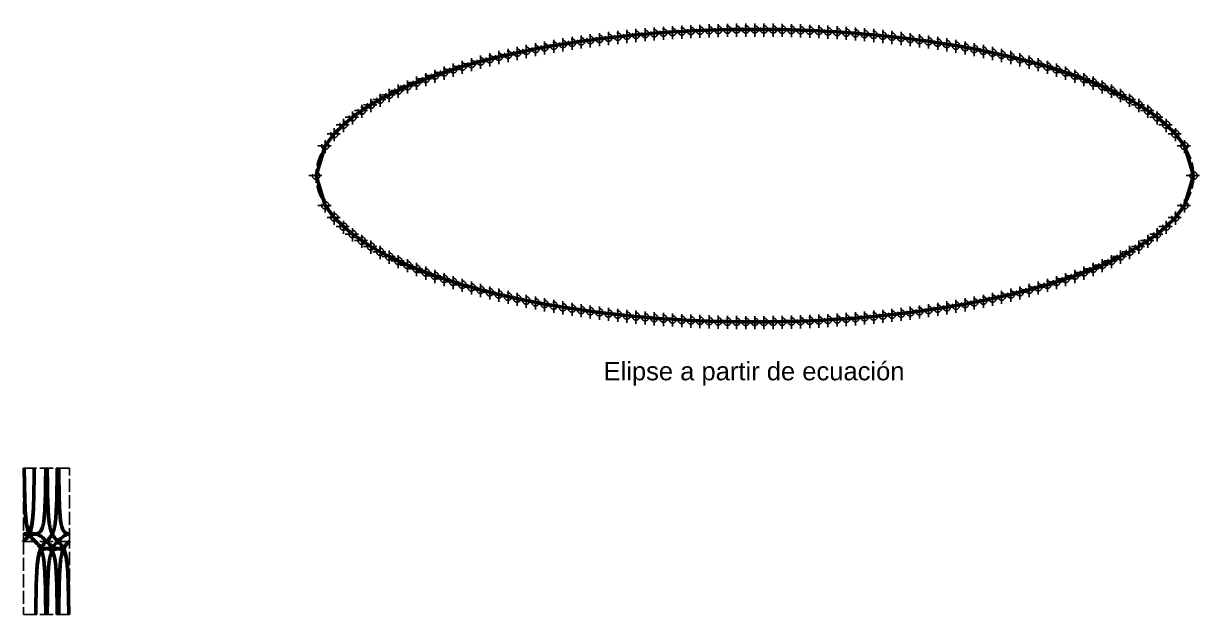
# Model space of a CAD drawing. Header units: millimetres. Extents: x 0 to 1270, y -338 to 350.
# Drawn here: x 0 to 160.8, y -10 to 70.8 of the extents above; entities that cross this region are included whole.
import ezdxf

# ---------------------------------------------------------------- set-up
doc = ezdxf.new("R2010")
doc.units = ezdxf.units.MM
doc.header["$LTSCALE"] = 0.15
doc.header["$PDMODE"] = 34
doc.header["$PDSIZE"] = 1
doc.linetypes.add('ACAD_ISO02W100', pattern=[15, 12, -3])
doc.layers.add('0-Object', color=7, linetype='Continuous', lineweight=50)
doc.layers.add('0-Text', color=4, linetype='Continuous', lineweight=20)
doc.layers.add('0-Sketch', color=2, linetype='ACAD_ISO02W100')
doc.styles.get("Standard").update_dxf_attribs({"font": 'arial.ttf'})

msp = doc.modelspace()

# ---------------------------------------------------------------- linework, layer by layer
at = {"layer": '0-Object'}
for points in [[(100, 70), (98.75, 69.996), (97.5, 69.983), (96.25, 69.961), (95, 69.93), (93.75, 69.891), (92.5, 69.843), (91.25, 69.786), (90, 69.72), (88.75, 69.645), (87.5, 69.561), (86.25, 69.468), (85, 69.365), (83.75, 69.253), (82.5, 69.13), (81.25, 68.998), (80, 68.856), (78.75, 68.704), (77.5, 68.54), (76.25, 68.366), (75, 68.181), (73.75, 67.984), (72.5, 67.776), (71.25, 67.554), (70, 67.321), (68.75, 67.073), (67.5, 66.812), (66.25, 66.536), (65, 66.245), (63.75, 65.937), (62.5, 65.612), (61.25, 65.27), (60, 64.907), (58.75, 64.524), (57.5, 64.118), (56.25, 63.687), (55, 63.229), (53.75, 62.741), (52.5, 62.219), (51.25, 61.659), (50, 61.055), (48.75, 60.4), (47.5, 59.682), (46.25, 58.888), (45, 57.993), (43.75, 56.96), (42.5, 55.713), (41.25, 54.061), (40, 50), (40, 50), (40, 50), (40, 50), (40, 50), (40, 50), (40, 50), (40, 50), (40, 50), (40, 50), (40, 50), (40, 50), (40, 50), (40, 50), (40, 50), (40, 50), (40, 50), (40, 50), (40, 50), (40, 50), (40, 50), (40, 50), (40, 50), (40, 50), (40, 50), (40, 50), (40, 50), (40, 50), (40, 50), (40, 50), (40, 50), (40, 50), (40, 50), (40, 50), (40, 50), (40, 50), (40, 50), (40, 50), (40, 50), (40, 50), (40, 50), (40, 50), (40, 50), (40, 50), (40, 50), (40, 50), (40, 50), (40, 50), (40, 50), (40, 50), (40, 50), (40, 50)], [(100, 70), (101.25, 69.996), (102.5, 69.983), (103.75, 69.961), (105, 69.93), (106.25, 69.891), (107.5, 69.843), (108.75, 69.786), (110, 69.72), (111.25, 69.645), (112.5, 69.561), (113.75, 69.468), (115, 69.365), (116.25, 69.253), (117.5, 69.13), (118.75, 68.998), (120, 68.856), (121.25, 68.704), (122.5, 68.54), (123.75, 68.366), (125, 68.181), (126.25, 67.984), (127.5, 67.776), (128.75, 67.554), (130, 67.321), (131.25, 67.073), (132.5, 66.812), (133.75, 66.536), (135, 66.245), (136.25, 65.937), (137.5, 65.612), (138.75, 65.27), (140, 64.907), (141.25, 64.524), (142.5, 64.118), (143.75, 63.687), (145, 63.229), (146.25, 62.741), (147.5, 62.219), (148.75, 61.659), (150, 61.055), (151.25, 60.4), (152.5, 59.682), (153.75, 58.888), (155, 57.993), (156.25, 56.96), (157.5, 55.713), (158.75, 54.061), (160, 50), (160, 50), (160, 50), (160, 50), (160, 50), (160, 50), (160, 50), (160, 50), (160, 50), (160, 50), (160, 50), (160, 50), (160, 50), (160, 50), (160, 50), (160, 50), (160, 50), (160, 50), (160, 50), (160, 50), (160, 50), (160, 50), (160, 50), (160, 50), (160, 50), (160, 50), (160, 50), (160, 50), (160, 50), (160, 50), (160, 50), (160, 50), (160, 50), (160, 50), (160, 50), (160, 50), (160, 50), (160, 50), (160, 50), (160, 50), (160, 50), (160, 50), (160, 50), (160, 50), (160, 50), (160, 50), (160, 50), (160, 50), (160, 50), (160, 50), (160, 50), (160, 50)], [(100, 30), (98.75, 30.004), (97.5, 30.017), (96.25, 30.039), (95, 30.07), (93.75, 30.109), (92.5, 30.157), (91.25, 30.214), (90, 30.28), (88.75, 30.355), (87.5, 30.439), (86.25, 30.532), (85, 30.635), (83.75, 30.747), (82.5, 30.87), (81.25, 31.002), (80, 31.144), (78.75, 31.296), (77.5, 31.46), (76.25, 31.634), (75, 31.819), (73.75, 32.016), (72.5, 32.224), (71.25, 32.446), (70, 32.679), (68.75, 32.927), (67.5, 33.188), (66.25, 33.464), (65, 33.755), (63.75, 34.063), (62.5, 34.388), (61.25, 34.73), (60, 35.093), (58.75, 35.476), (57.5, 35.882), (56.25, 36.313), (55, 36.771), (53.75, 37.259), (52.5, 37.781), (51.25, 38.341), (50, 38.945), (48.75, 39.6), (47.5, 40.318), (46.25, 41.112), (45, 42.007), (43.75, 43.04), (42.5, 44.287), (41.25, 45.939), (40, 50), (40, 50), (40, 50), (40, 50), (40, 50), (40, 50), (40, 50), (40, 50), (40, 50), (40, 50), (40, 50), (40, 50), (40, 50), (40, 50), (40, 50), (40, 50), (40, 50), (40, 50), (40, 50), (40, 50), (40, 50), (40, 50), (40, 50), (40, 50), (40, 50), (40, 50), (40, 50), (40, 50), (40, 50), (40, 50), (40, 50), (40, 50), (40, 50), (40, 50), (40, 50), (40, 50), (40, 50), (40, 50), (40, 50), (40, 50), (40, 50), (40, 50), (40, 50), (40, 50), (40, 50), (40, 50), (40, 50), (40, 50), (40, 50), (40, 50), (40, 50), (40, 50)], [(100, 30), (101.25, 30.004), (102.5, 30.017), (103.75, 30.039), (105, 30.07), (106.25, 30.109), (107.5, 30.157), (108.75, 30.214), (110, 30.28), (111.25, 30.355), (112.5, 30.439), (113.75, 30.532), (115, 30.635), (116.25, 30.747), (117.5, 30.87), (118.75, 31.002), (120, 31.144), (121.25, 31.296), (122.5, 31.46), (123.75, 31.634), (125, 31.819), (126.25, 32.016), (127.5, 32.224), (128.75, 32.446), (130, 32.679), (131.25, 32.927), (132.5, 33.188), (133.75, 33.464), (135, 33.755), (136.25, 34.063), (137.5, 34.388), (138.75, 34.73), (140, 35.093), (141.25, 35.476), (142.5, 35.882), (143.75, 36.313), (145, 36.771), (146.25, 37.259), (147.5, 37.781), (148.75, 38.341), (150, 38.945), (151.25, 39.6), (152.5, 40.318), (153.75, 41.112), (155, 42.007), (156.25, 43.04), (157.5, 44.287), (158.75, 45.939), (160, 50), (160, 50), (160, 50), (160, 50), (160, 50), (160, 50), (160, 50), (160, 50), (160, 50), (160, 50), (160, 50), (160, 50), (160, 50), (160, 50), (160, 50), (160, 50), (160, 50), (160, 50), (160, 50), (160, 50), (160, 50), (160, 50), (160, 50), (160, 50), (160, 50), (160, 50), (160, 50), (160, 50), (160, 50), (160, 50), (160, 50), (160, 50), (160, 50), (160, 50), (160, 50), (160, 50), (160, 50), (160, 50), (160, 50), (160, 50), (160, 50), (160, 50), (160, 50), (160, 50), (160, 50), (160, 50), (160, 50), (160, 50), (160, 50), (160, 50), (160, 50), (160, 50)], [(0, 0), (0.017, 0.017), (0.035, 0.035), (0.052, 0.052), (0.07, 0.07), (0.087, 0.087), (0.105, 0.105), (0.122, 0.123), (0.14, 0.141), (0.157, 0.158), (0.175, 0.176), (0.192, 0.194), (0.209, 0.213), (0.227, 0.231), (0.244, 0.249), (0.262, 0.268), (0.279, 0.287), (0.297, 0.306), (0.314, 0.325), (0.332, 0.344), (0.349, 0.364), (0.367, 0.384), (0.384, 0.404), (0.401, 0.424), (0.419, 0.445), (0.436, 0.466), (0.454, 0.488), (0.471, 0.51), (0.489, 0.532), (0.506, 0.554), (0.524, 0.577), (0.541, 0.601), (0.559, 0.625), (0.576, 0.649), (0.593, 0.675), (0.611, 0.7), (0.628, 0.727), (0.646, 0.754), (0.663, 0.781), (0.681, 0.81), (0.698, 0.839), (0.716, 0.869), (0.733, 0.9), (0.75, 0.933), (0.768, 0.966), (0.785, 1), (0.803, 1.036), (0.82, 1.072), (0.838, 1.111), (0.855, 1.15), (0.873, 1.192), (0.89, 1.235), (0.908, 1.28), (0.925, 1.327), (0.942, 1.376), (0.96, 1.428), (0.977, 1.483), (0.995, 1.54), (1.012, 1.6), (1.03, 1.664), (1.047, 1.732), (1.065, 1.804), (1.082, 1.881), (1.1, 1.963), (1.117, 2.05), (1.134, 2.145), (1.152, 2.246), (1.169, 2.356), (1.187, 2.475), (1.204, 2.605), (1.222, 2.747), (1.239, 2.904), (1.257, 3.078), (1.274, 3.271), (1.292, 3.487), (1.309, 3.732), (1.326, 4.011), (1.344, 4.331), (1.361, 4.705), (1.379, 5.145), (1.396, 5.671), (1.414, 6.314), (1.431, 7.115), (1.449, 8.144), (1.466, 9.514), (1.472, 10)], [(0, 1), (0.017, 1), (0.035, 1.001), (0.052, 1.001), (0.07, 1.002), (0.087, 1.004), (0.105, 1.006), (0.122, 1.008), (0.14, 1.01), (0.157, 1.012), (0.175, 1.015), (0.192, 1.019), (0.209, 1.022), (0.227, 1.026), (0.244, 1.031), (0.262, 1.035), (0.279, 1.04), (0.297, 1.046), (0.314, 1.051), (0.332, 1.058), (0.349, 1.064), (0.367, 1.071), (0.384, 1.079), (0.401, 1.086), (0.419, 1.095), (0.436, 1.103), (0.454, 1.113), (0.471, 1.122), (0.489, 1.133), (0.506, 1.143), (0.524, 1.155), (0.541, 1.167), (0.559, 1.179), (0.576, 1.192), (0.593, 1.206), (0.611, 1.221), (0.628, 1.236), (0.646, 1.252), (0.663, 1.269), (0.681, 1.287), (0.698, 1.305), (0.716, 1.325), (0.733, 1.346), (0.75, 1.367), (0.768, 1.39), (0.785, 1.414), (0.803, 1.44), (0.82, 1.466), (0.838, 1.494), (0.855, 1.524), (0.873, 1.556), (0.89, 1.589), (0.908, 1.624), (0.925, 1.662), (0.942, 1.701), (0.96, 1.743), (0.977, 1.788), (0.995, 1.836), (1.012, 1.887), (1.03, 1.942), (1.047, 2), (1.065, 2.063), (1.082, 2.13), (1.1, 2.203), (1.117, 2.281), (1.134, 2.366), (1.152, 2.459), (1.169, 2.559), (1.187, 2.669), (1.204, 2.79), (1.222, 2.924), (1.239, 3.072), (1.257, 3.236), (1.274, 3.42), (1.292, 3.628), (1.309, 3.864), (1.326, 4.134), (1.344, 4.445), (1.361, 4.81), (1.379, 5.241), (1.396, 5.759), (1.414, 6.392), (1.431, 7.185), (1.449, 8.206), (1.466, 9.567), (1.471, 10)], [(0.099, 10), (0.105, 9.514), (0.122, 8.144), (0.14, 7.115), (0.157, 6.314), (0.175, 5.671), (0.192, 5.145), (0.209, 4.705), (0.227, 4.331), (0.244, 4.011), (0.262, 3.732), (0.279, 3.487), (0.297, 3.271), (0.314, 3.078), (0.332, 2.904), (0.349, 2.747), (0.367, 2.605), (0.384, 2.475), (0.401, 2.356), (0.419, 2.246), (0.436, 2.145), (0.454, 2.05), (0.471, 1.963), (0.489, 1.881), (0.506, 1.804), (0.524, 1.732), (0.541, 1.664), (0.559, 1.6), (0.576, 1.54), (0.593, 1.483), (0.611, 1.428), (0.628, 1.376), (0.646, 1.327), (0.663, 1.28), (0.681, 1.235), (0.698, 1.192), (0.716, 1.15), (0.733, 1.111), (0.75, 1.072), (0.768, 1.036), (0.785, 1), (0.803, 0.966), (0.82, 0.933), (0.838, 0.9), (0.855, 0.869), (0.873, 0.839), (0.89, 0.81), (0.908, 0.781), (0.925, 0.754), (0.942, 0.727), (0.96, 0.7), (0.977, 0.675), (0.995, 0.649), (1.012, 0.625), (1.03, 0.601), (1.047, 0.577), (1.065, 0.554), (1.082, 0.532), (1.1, 0.51), (1.117, 0.488), (1.134, 0.466), (1.152, 0.445), (1.169, 0.424), (1.187, 0.404), (1.204, 0.384), (1.222, 0.364), (1.239, 0.344), (1.257, 0.325), (1.274, 0.306), (1.292, 0.287), (1.309, 0.268), (1.326, 0.249), (1.344, 0.231), (1.361, 0.213), (1.379, 0.194), (1.396, 0.176), (1.414, 0.158), (1.431, 0.141), (1.449, 0.123), (1.466, 0.105), (1.484, 0.087), (1.501, 0.07), (1.518, 0.052), (1.536, 0.035), (1.553, 0.017), (1.571, 0), (1.588, -0.017), (1.606, -0.035), (1.623, -0.052), (1.641, -0.07), (1.658, -0.087), (1.676, -0.105), (1.693, -0.123), (1.71, -0.141), (1.728, -0.158), (1.745, -0.176), (1.763, -0.194), (1.78, -0.213), (1.798, -0.231), (1.815, -0.249), (1.833, -0.268), (1.85, -0.287), (1.868, -0.306), (1.885, -0.325), (1.902, -0.344), (1.92, -0.364), (1.937, -0.384), (1.955, -0.404), (1.972, -0.424), (1.99, -0.445), (2.007, -0.466), (2.025, -0.488), (2.042, -0.51), (2.059, -0.532), (2.077, -0.554), (2.094, -0.577), (2.112, -0.601), (2.129, -0.625), (2.147, -0.649), (2.164, -0.675), (2.182, -0.7), (2.199, -0.727), (2.217, -0.754), (2.234, -0.781), (2.251, -0.81), (2.269, -0.839), (2.286, -0.869), (2.304, -0.9), (2.321, -0.933), (2.339, -0.966), (2.356, -1), (2.374, -1.036), (2.391, -1.072), (2.409, -1.111), (2.426, -1.15), (2.443, -1.192), (2.461, -1.235), (2.478, -1.28), (2.496, -1.327), (2.513, -1.376), (2.531, -1.428), (2.548, -1.483), (2.566, -1.54), (2.583, -1.6), (2.601, -1.664), (2.618, -1.732), (2.635, -1.804), (2.653, -1.881), (2.67, -1.963), (2.688, -2.05), (2.705, -2.145), (2.723, -2.246), (2.74, -2.356), (2.758, -2.475), (2.775, -2.605), (2.793, -2.747), (2.81, -2.904), (2.827, -3.078), (2.845, -3.271), (2.862, -3.487), (2.88, -3.732), (2.897, -4.011), (2.915, -4.331), (2.932, -4.705), (2.95, -5.145), (2.967, -5.671), (2.985, -6.314), (3.002, -7.115), (3.019, -8.144), (3.037, -9.514), (3.043, -10)], [(0.099, 10), (0.105, 9.567), (0.122, 8.206), (0.14, 7.185), (0.157, 6.392), (0.175, 5.759), (0.192, 5.241), (0.209, 4.81), (0.227, 4.445), (0.244, 4.134), (0.262, 3.864), (0.279, 3.628), (0.297, 3.42), (0.314, 3.236), (0.332, 3.072), (0.349, 2.924), (0.367, 2.79), (0.384, 2.669), (0.401, 2.559), (0.419, 2.459), (0.436, 2.366), (0.454, 2.281), (0.471, 2.203), (0.489, 2.13), (0.506, 2.063), (0.524, 2), (0.541, 1.942), (0.559, 1.887), (0.576, 1.836), (0.593, 1.788), (0.611, 1.743), (0.628, 1.701), (0.646, 1.662), (0.663, 1.624), (0.681, 1.589), (0.698, 1.556), (0.716, 1.524), (0.733, 1.494), (0.75, 1.466), (0.768, 1.44), (0.785, 1.414), (0.803, 1.39), (0.82, 1.367), (0.838, 1.346), (0.855, 1.325), (0.873, 1.305), (0.89, 1.287), (0.908, 1.269), (0.925, 1.252), (0.942, 1.236), (0.96, 1.221), (0.977, 1.206), (0.995, 1.192), (1.012, 1.179), (1.03, 1.167), (1.047, 1.155), (1.065, 1.143), (1.082, 1.133), (1.1, 1.122), (1.117, 1.113), (1.134, 1.103), (1.152, 1.095), (1.169, 1.086), (1.187, 1.079), (1.204, 1.071), (1.222, 1.064), (1.239, 1.058), (1.257, 1.051), (1.274, 1.046), (1.292, 1.04), (1.309, 1.035), (1.326, 1.031), (1.344, 1.026), (1.361, 1.022), (1.379, 1.019), (1.396, 1.015), (1.414, 1.012), (1.431, 1.01), (1.449, 1.008), (1.466, 1.006), (1.484, 1.004), (1.501, 1.002), (1.518, 1.001), (1.536, 1.001), (1.553, 1), (1.571, 1), (1.588, 1), (1.606, 1.001), (1.623, 1.001), (1.641, 1.002), (1.658, 1.004), (1.676, 1.006), (1.693, 1.008), (1.71, 1.01), (1.728, 1.012), (1.745, 1.015), (1.763, 1.019), (1.78, 1.022), (1.798, 1.026), (1.815, 1.031), (1.833, 1.035), (1.85, 1.04), (1.868, 1.046), (1.885, 1.051), (1.902, 1.058), (1.92, 1.064), (1.937, 1.071), (1.955, 1.079), (1.972, 1.086), (1.99, 1.095), (2.007, 1.103), (2.025, 1.113), (2.042, 1.122), (2.059, 1.133), (2.077, 1.143), (2.094, 1.155), (2.112, 1.167), (2.129, 1.179), (2.147, 1.192), (2.164, 1.206), (2.182, 1.221), (2.199, 1.236), (2.217, 1.252), (2.234, 1.269), (2.251, 1.287), (2.269, 1.305), (2.286, 1.325), (2.304, 1.346), (2.321, 1.367), (2.339, 1.39), (2.356, 1.414), (2.374, 1.44), (2.391, 1.466), (2.409, 1.494), (2.426, 1.524), (2.443, 1.556), (2.461, 1.589), (2.478, 1.624), (2.496, 1.662), (2.513, 1.701), (2.531, 1.743), (2.548, 1.788), (2.566, 1.836), (2.583, 1.887), (2.601, 1.942), (2.618, 2), (2.635, 2.063), (2.653, 2.13), (2.67, 2.203), (2.688, 2.281), (2.705, 2.366), (2.723, 2.459), (2.74, 2.559), (2.758, 2.669), (2.775, 2.79), (2.793, 2.924), (2.81, 3.072), (2.827, 3.236), (2.845, 3.42), (2.862, 3.628), (2.88, 3.864), (2.897, 4.134), (2.915, 4.445), (2.932, 4.81), (2.95, 5.241), (2.967, 5.759), (2.985, 6.392), (3.002, 7.185), (3.019, 8.206), (3.037, 9.567), (3.042, 10)], [(1.67, -10), (1.676, -9.514), (1.693, -8.144), (1.71, -7.115), (1.728, -6.314), (1.745, -5.671), (1.763, -5.145), (1.78, -4.705), (1.798, -4.331), (1.815, -4.011), (1.833, -3.732), (1.85, -3.487), (1.868, -3.271), (1.885, -3.078), (1.902, -2.904), (1.92, -2.747), (1.937, -2.605), (1.955, -2.475), (1.972, -2.356), (1.99, -2.246), (2.007, -2.145), (2.025, -2.05), (2.042, -1.963), (2.059, -1.881), (2.077, -1.804), (2.094, -1.732), (2.112, -1.664), (2.129, -1.6), (2.147, -1.54), (2.164, -1.483), (2.182, -1.428), (2.199, -1.376), (2.217, -1.327), (2.234, -1.28), (2.251, -1.235), (2.269, -1.192), (2.286, -1.15), (2.304, -1.111), (2.321, -1.072), (2.339, -1.036), (2.356, -1), (2.374, -0.966), (2.391, -0.933), (2.409, -0.9), (2.426, -0.869), (2.443, -0.839), (2.461, -0.81), (2.478, -0.781), (2.496, -0.754), (2.513, -0.727), (2.531, -0.7), (2.548, -0.675), (2.566, -0.649), (2.583, -0.625), (2.601, -0.601), (2.618, -0.577), (2.635, -0.554), (2.653, -0.532), (2.67, -0.51), (2.688, -0.488), (2.705, -0.466), (2.723, -0.445), (2.74, -0.424), (2.758, -0.404), (2.775, -0.384), (2.793, -0.364), (2.81, -0.344), (2.827, -0.325), (2.845, -0.306), (2.862, -0.287), (2.88, -0.268), (2.897, -0.249), (2.915, -0.231), (2.932, -0.213), (2.95, -0.194), (2.967, -0.176), (2.985, -0.158), (3.002, -0.141), (3.019, -0.123), (3.037, -0.105), (3.054, -0.087), (3.072, -0.07), (3.089, -0.052), (3.107, -0.035), (3.124, -0.017), (3.142, 0), (3.159, 0.017), (3.176, 0.035), (3.194, 0.052), (3.211, 0.07), (3.229, 0.087), (3.246, 0.105), (3.264, 0.123), (3.281, 0.141), (3.299, 0.158), (3.316, 0.176), (3.334, 0.194), (3.351, 0.213), (3.368, 0.231), (3.386, 0.249), (3.403, 0.268), (3.421, 0.287), (3.438, 0.306), (3.456, 0.325), (3.473, 0.344), (3.491, 0.364), (3.508, 0.384), (3.526, 0.404), (3.543, 0.424), (3.56, 0.445), (3.578, 0.466), (3.595, 0.488), (3.613, 0.51), (3.63, 0.532), (3.648, 0.554), (3.665, 0.577), (3.683, 0.601), (3.7, 0.625), (3.718, 0.649), (3.735, 0.675), (3.752, 0.7), (3.77, 0.727), (3.787, 0.754), (3.805, 0.781), (3.822, 0.81), (3.84, 0.839), (3.857, 0.869), (3.875, 0.9), (3.892, 0.933), (3.91, 0.966), (3.927, 1), (3.944, 1.036), (3.962, 1.072), (3.979, 1.111), (3.997, 1.15), (4.014, 1.192), (4.032, 1.235), (4.049, 1.28), (4.067, 1.327), (4.084, 1.376), (4.102, 1.428), (4.119, 1.483), (4.136, 1.54), (4.154, 1.6), (4.171, 1.664), (4.189, 1.732), (4.206, 1.804), (4.224, 1.881), (4.241, 1.963), (4.259, 2.05), (4.276, 2.145), (4.294, 2.246), (4.311, 2.356), (4.328, 2.475), (4.346, 2.605), (4.363, 2.747), (4.381, 2.904), (4.398, 3.078), (4.416, 3.271), (4.433, 3.487), (4.451, 3.732), (4.468, 4.011), (4.485, 4.331), (4.503, 4.705), (4.52, 5.145), (4.538, 5.671), (4.555, 6.314), (4.573, 7.115), (4.59, 8.144), (4.608, 9.514), (4.613, 10)], [(3.241, 10), (3.246, 9.514), (3.264, 8.144), (3.281, 7.115), (3.299, 6.314), (3.316, 5.671), (3.334, 5.145), (3.351, 4.705), (3.368, 4.331), (3.386, 4.011), (3.403, 3.732), (3.421, 3.487), (3.438, 3.271), (3.456, 3.078), (3.473, 2.904), (3.491, 2.747), (3.508, 2.605), (3.526, 2.475), (3.543, 2.356), (3.56, 2.246), (3.578, 2.145), (3.595, 2.05), (3.613, 1.963), (3.63, 1.881), (3.648, 1.804), (3.665, 1.732), (3.683, 1.664), (3.7, 1.6), (3.718, 1.54), (3.735, 1.483), (3.752, 1.428), (3.77, 1.376), (3.787, 1.327), (3.805, 1.28), (3.822, 1.235), (3.84, 1.192), (3.857, 1.15), (3.875, 1.111), (3.892, 1.072), (3.91, 1.036), (3.927, 1), (3.944, 0.966), (3.962, 0.933), (3.979, 0.9), (3.997, 0.869), (4.014, 0.839), (4.032, 0.81), (4.049, 0.781), (4.067, 0.754), (4.084, 0.727), (4.102, 0.7), (4.119, 0.675), (4.136, 0.649), (4.154, 0.625), (4.171, 0.601), (4.189, 0.577), (4.206, 0.554), (4.224, 0.532), (4.241, 0.51), (4.259, 0.488), (4.276, 0.466), (4.294, 0.445), (4.311, 0.424), (4.328, 0.404), (4.346, 0.384), (4.363, 0.364), (4.381, 0.344), (4.398, 0.325), (4.416, 0.306), (4.433, 0.287), (4.451, 0.268), (4.468, 0.249), (4.485, 0.231), (4.503, 0.213), (4.52, 0.194), (4.538, 0.176), (4.555, 0.158), (4.573, 0.141), (4.59, 0.123), (4.608, 0.105), (4.625, 0.087), (4.643, 0.07), (4.66, 0.052), (4.677, 0.035), (4.695, 0.017), (4.712, 0), (4.73, -0.017), (4.747, -0.035), (4.765, -0.052), (4.782, -0.07), (4.8, -0.087), (4.817, -0.105), (4.835, -0.123), (4.852, -0.141), (4.869, -0.158), (4.887, -0.176), (4.904, -0.194), (4.922, -0.213), (4.939, -0.231), (4.957, -0.249), (4.974, -0.268), (4.992, -0.287), (5.009, -0.306), (5.027, -0.325), (5.044, -0.344), (5.061, -0.364), (5.079, -0.384), (5.096, -0.404), (5.114, -0.424), (5.131, -0.445), (5.149, -0.466), (5.166, -0.488), (5.184, -0.51), (5.201, -0.532), (5.219, -0.554), (5.236, -0.577), (5.253, -0.601), (5.271, -0.625), (5.288, -0.649), (5.306, -0.675), (5.323, -0.7), (5.341, -0.727), (5.358, -0.754), (5.376, -0.781), (5.393, -0.81), (5.411, -0.839), (5.428, -0.869), (5.445, -0.9), (5.463, -0.933), (5.48, -0.966), (5.498, -1), (5.515, -1.036), (5.533, -1.072), (5.55, -1.111), (5.568, -1.15), (5.585, -1.192), (5.603, -1.235), (5.62, -1.28), (5.637, -1.327), (5.655, -1.376), (5.672, -1.428), (5.69, -1.483), (5.707, -1.54), (5.725, -1.6), (5.742, -1.664), (5.76, -1.732), (5.777, -1.804), (5.794, -1.881), (5.812, -1.963), (5.829, -2.05), (5.847, -2.145), (5.864, -2.246), (5.882, -2.356), (5.899, -2.475), (5.917, -2.605), (5.934, -2.747), (5.952, -2.904), (5.969, -3.078), (5.986, -3.271), (6.004, -3.487), (6.021, -3.732), (6.039, -4.011), (6.056, -4.331), (6.074, -4.705), (6.091, -5.145), (6.109, -5.671), (6.126, -6.314), (6.144, -7.115), (6.161, -8.144), (6.178, -9.514), (6.184, -10)], [(4.812, 10), (4.817, 9.567), (4.835, 8.206), (4.852, 7.185), (4.869, 6.392), (4.887, 5.759), (4.904, 5.241), (4.922, 4.81), (4.939, 4.445), (4.957, 4.134), (4.974, 3.864), (4.992, 3.628), (5.009, 3.42), (5.027, 3.236), (5.044, 3.072), (5.061, 2.924), (5.079, 2.79), (5.096, 2.669), (5.114, 2.559), (5.131, 2.459), (5.149, 2.366), (5.166, 2.281), (5.184, 2.203), (5.201, 2.13), (5.219, 2.063), (5.236, 2), (5.253, 1.942), (5.271, 1.887), (5.288, 1.836), (5.306, 1.788), (5.323, 1.743), (5.341, 1.701), (5.358, 1.662), (5.376, 1.624), (5.393, 1.589), (5.411, 1.556), (5.428, 1.524), (5.445, 1.494), (5.463, 1.466), (5.48, 1.44), (5.498, 1.414), (5.515, 1.39), (5.533, 1.367), (5.55, 1.346), (5.568, 1.325), (5.585, 1.305), (5.603, 1.287), (5.62, 1.269), (5.637, 1.252), (5.655, 1.236), (5.672, 1.221), (5.69, 1.206), (5.707, 1.192), (5.725, 1.179), (5.742, 1.167), (5.76, 1.155), (5.777, 1.143), (5.794, 1.133), (5.812, 1.122), (5.829, 1.113), (5.847, 1.103), (5.864, 1.095), (5.882, 1.086), (5.899, 1.079), (5.917, 1.071), (5.934, 1.064), (5.952, 1.058), (5.969, 1.051), (5.986, 1.046), (6.004, 1.04), (6.021, 1.035), (6.039, 1.031), (6.056, 1.026), (6.074, 1.022), (6.091, 1.019), (6.109, 1.015), (6.126, 1.012), (6.144, 1.01), (6.161, 1.008), (6.178, 1.006), (6.196, 1.004), (6.213, 1.002), (6.231, 1.001), (6.248, 1.001), (6.266, 1)], [(1.67, -10), (1.676, -9.567), (1.693, -8.206), (1.71, -7.185), (1.728, -6.392), (1.745, -5.759), (1.763, -5.241), (1.78, -4.81), (1.798, -4.445), (1.815, -4.134), (1.833, -3.864), (1.85, -3.628), (1.868, -3.42), (1.885, -3.236), (1.902, -3.072), (1.92, -2.924), (1.937, -2.79), (1.955, -2.669), (1.972, -2.559), (1.99, -2.459), (2.007, -2.366), (2.025, -2.281), (2.042, -2.203), (2.059, -2.13), (2.077, -2.063), (2.094, -2), (2.112, -1.942), (2.129, -1.887), (2.147, -1.836), (2.164, -1.788), (2.182, -1.743), (2.199, -1.701), (2.217, -1.662), (2.234, -1.624), (2.251, -1.589), (2.269, -1.556), (2.286, -1.524), (2.304, -1.494), (2.321, -1.466), (2.339, -1.44), (2.356, -1.414), (2.374, -1.39), (2.391, -1.367), (2.409, -1.346), (2.426, -1.325), (2.443, -1.305), (2.461, -1.287), (2.478, -1.269), (2.496, -1.252), (2.513, -1.236), (2.531, -1.221), (2.548, -1.206), (2.566, -1.192), (2.583, -1.179), (2.601, -1.167), (2.618, -1.155), (2.635, -1.143), (2.653, -1.133), (2.67, -1.122), (2.688, -1.113), (2.705, -1.103), (2.723, -1.095), (2.74, -1.086), (2.758, -1.079), (2.775, -1.071), (2.793, -1.064), (2.81, -1.058), (2.827, -1.051), (2.845, -1.046), (2.862, -1.04), (2.88, -1.035), (2.897, -1.031), (2.915, -1.026), (2.932, -1.022), (2.95, -1.019), (2.967, -1.015), (2.985, -1.012), (3.002, -1.01), (3.019, -1.008), (3.037, -1.006), (3.054, -1.004), (3.072, -1.002), (3.089, -1.001), (3.107, -1.001), (3.124, -1), (3.142, -1), (3.159, -1), (3.176, -1.001), (3.194, -1.001), (3.211, -1.002), (3.229, -1.004), (3.246, -1.006), (3.264, -1.008), (3.281, -1.01), (3.299, -1.012), (3.316, -1.015), (3.334, -1.019), (3.351, -1.022), (3.368, -1.026), (3.386, -1.031), (3.403, -1.035), (3.421, -1.04), (3.438, -1.046), (3.456, -1.051), (3.473, -1.058), (3.491, -1.064), (3.508, -1.071), (3.526, -1.079), (3.543, -1.086), (3.56, -1.095), (3.578, -1.103), (3.595, -1.113), (3.613, -1.122), (3.63, -1.133), (3.648, -1.143), (3.665, -1.155), (3.683, -1.167), (3.7, -1.179), (3.718, -1.192), (3.735, -1.206), (3.752, -1.221), (3.77, -1.236), (3.787, -1.252), (3.805, -1.269), (3.822, -1.287), (3.84, -1.305), (3.857, -1.325), (3.875, -1.346), (3.892, -1.367), (3.91, -1.39), (3.927, -1.414), (3.944, -1.44), (3.962, -1.466), (3.979, -1.494), (3.997, -1.524), (4.014, -1.556), (4.032, -1.589), (4.049, -1.624), (4.067, -1.662), (4.084, -1.701), (4.102, -1.743), (4.119, -1.788), (4.136, -1.836), (4.154, -1.887), (4.171, -1.942), (4.189, -2), (4.206, -2.063), (4.224, -2.13), (4.241, -2.203), (4.259, -2.281), (4.276, -2.366), (4.294, -2.459), (4.311, -2.559), (4.328, -2.669), (4.346, -2.79), (4.363, -2.924), (4.381, -3.072), (4.398, -3.236), (4.416, -3.42), (4.433, -3.628), (4.451, -3.864), (4.468, -4.134), (4.485, -4.445), (4.503, -4.81), (4.52, -5.241), (4.538, -5.759), (4.555, -6.392), (4.573, -7.185), (4.59, -8.206), (4.608, -9.567), (4.613, -10)], [(3.241, -10), (3.246, -9.567), (3.264, -8.206), (3.281, -7.185), (3.299, -6.392), (3.316, -5.759), (3.334, -5.241), (3.351, -4.81), (3.368, -4.445), (3.386, -4.134), (3.403, -3.864), (3.421, -3.628), (3.438, -3.42), (3.456, -3.236), (3.473, -3.072), (3.491, -2.924), (3.508, -2.79), (3.526, -2.669), (3.543, -2.559), (3.56, -2.459), (3.578, -2.366), (3.595, -2.281), (3.613, -2.203), (3.63, -2.13), (3.648, -2.063), (3.665, -2), (3.683, -1.942), (3.7, -1.887), (3.718, -1.836), (3.735, -1.788), (3.752, -1.743), (3.77, -1.701), (3.787, -1.662), (3.805, -1.624), (3.822, -1.589), (3.84, -1.556), (3.857, -1.524), (3.875, -1.494), (3.892, -1.466), (3.91, -1.44), (3.927, -1.414), (3.944, -1.39), (3.962, -1.367), (3.979, -1.346), (3.997, -1.325), (4.014, -1.305), (4.032, -1.287), (4.049, -1.269), (4.067, -1.252), (4.084, -1.236), (4.102, -1.221), (4.119, -1.206), (4.136, -1.192), (4.154, -1.179), (4.171, -1.167), (4.189, -1.155), (4.206, -1.143), (4.224, -1.133), (4.241, -1.122), (4.259, -1.113), (4.276, -1.103), (4.294, -1.095), (4.311, -1.086), (4.328, -1.079), (4.346, -1.071), (4.363, -1.064), (4.381, -1.058), (4.398, -1.051), (4.416, -1.046), (4.433, -1.04), (4.451, -1.035), (4.468, -1.031), (4.485, -1.026), (4.503, -1.022), (4.52, -1.019), (4.538, -1.015), (4.555, -1.012), (4.573, -1.01), (4.59, -1.008), (4.608, -1.006), (4.625, -1.004), (4.643, -1.002), (4.66, -1.001), (4.677, -1.001), (4.695, -1), (4.712, -1), (4.73, -1), (4.747, -1.001), (4.765, -1.001), (4.782, -1.002), (4.8, -1.004), (4.817, -1.006), (4.835, -1.008), (4.852, -1.01), (4.869, -1.012), (4.887, -1.015), (4.904, -1.019), (4.922, -1.022), (4.939, -1.026), (4.957, -1.031), (4.974, -1.035), (4.992, -1.04), (5.009, -1.046), (5.027, -1.051), (5.044, -1.058), (5.061, -1.064), (5.079, -1.071), (5.096, -1.079), (5.114, -1.086), (5.131, -1.095), (5.149, -1.103), (5.166, -1.113), (5.184, -1.122), (5.201, -1.133), (5.219, -1.143), (5.236, -1.155), (5.253, -1.167), (5.271, -1.179), (5.288, -1.192), (5.306, -1.206), (5.323, -1.221), (5.341, -1.236), (5.358, -1.252), (5.376, -1.269), (5.393, -1.287), (5.411, -1.305), (5.428, -1.325), (5.445, -1.346), (5.463, -1.367), (5.48, -1.39), (5.498, -1.414), (5.515, -1.44), (5.533, -1.466), (5.55, -1.494), (5.568, -1.524), (5.585, -1.556), (5.603, -1.589), (5.62, -1.624), (5.637, -1.662), (5.655, -1.701), (5.672, -1.743), (5.69, -1.788), (5.707, -1.836), (5.725, -1.887), (5.742, -1.942), (5.76, -2), (5.777, -2.063), (5.794, -2.13), (5.812, -2.203), (5.829, -2.281), (5.847, -2.366), (5.864, -2.459), (5.882, -2.559), (5.899, -2.669), (5.917, -2.79), (5.934, -2.924), (5.952, -3.072), (5.969, -3.236), (5.986, -3.42), (6.004, -3.628), (6.021, -3.864), (6.039, -4.134), (6.056, -4.445), (6.074, -4.81), (6.091, -5.241), (6.109, -5.759), (6.126, -6.392), (6.144, -7.185), (6.161, -8.206), (6.178, -9.567), (6.184, -10)], [(4.811, -10), (4.817, -9.514), (4.835, -8.144), (4.852, -7.115), (4.869, -6.314), (4.887, -5.671), (4.904, -5.145), (4.922, -4.705), (4.939, -4.331), (4.957, -4.011), (4.974, -3.732), (4.992, -3.487), (5.009, -3.271), (5.027, -3.078), (5.044, -2.904), (5.061, -2.747), (5.079, -2.605), (5.096, -2.475), (5.114, -2.356), (5.131, -2.246), (5.149, -2.145), (5.166, -2.05), (5.184, -1.963), (5.201, -1.881), (5.219, -1.804), (5.236, -1.732), (5.253, -1.664), (5.271, -1.6), (5.288, -1.54), (5.306, -1.483), (5.323, -1.428), (5.341, -1.376), (5.358, -1.327), (5.376, -1.28), (5.393, -1.235), (5.411, -1.192), (5.428, -1.15), (5.445, -1.111), (5.463, -1.072), (5.48, -1.036), (5.498, -1), (5.515, -0.966), (5.533, -0.933), (5.55, -0.9), (5.568, -0.869), (5.585, -0.839), (5.603, -0.81), (5.62, -0.781), (5.637, -0.754), (5.655, -0.727), (5.672, -0.7), (5.69, -0.675), (5.707, -0.649), (5.725, -0.625), (5.742, -0.601), (5.76, -0.577), (5.777, -0.554), (5.794, -0.532), (5.812, -0.51), (5.829, -0.488), (5.847, -0.466), (5.864, -0.445), (5.882, -0.424), (5.899, -0.404), (5.917, -0.384), (5.934, -0.364), (5.952, -0.344), (5.969, -0.325), (5.986, -0.306), (6.004, -0.287), (6.021, -0.268), (6.039, -0.249), (6.056, -0.231), (6.074, -0.213), (6.091, -0.194), (6.109, -0.176), (6.126, -0.158), (6.144, -0.141), (6.161, -0.123), (6.178, -0.105), (6.196, -0.087), (6.213, -0.07), (6.231, -0.052), (6.248, -0.035), (6.266, -0.017)]]:
    msp.add_lwpolyline(points, dxfattribs=at)
for points in [[(0, 0), (0.017, 0.017), (0.035, 0.035), (0.052, 0.052), (0.07, 0.07), (0.087, 0.087), (0.105, 0.105), (0.122, 0.122), (0.14, 0.139), (0.157, 0.156), (0.175, 0.174), (0.192, 0.191), (0.209, 0.208), (0.227, 0.225), (0.244, 0.242), (0.262, 0.259), (0.279, 0.276), (0.297, 0.292), (0.314, 0.309), (0.332, 0.326), (0.349, 0.342), (0.367, 0.358), (0.384, 0.375), (0.401, 0.391), (0.419, 0.407), (0.436, 0.423), (0.454, 0.438), (0.471, 0.454), (0.489, 0.469), (0.506, 0.485), (0.524, 0.5), (0.541, 0.515), (0.559, 0.53), (0.576, 0.545), (0.593, 0.559), (0.611, 0.574), (0.628, 0.588), (0.646, 0.602), (0.663, 0.616), (0.681, 0.629), (0.698, 0.643), (0.716, 0.656), (0.733, 0.669), (0.75, 0.682), (0.768, 0.695), (0.785, 0.707), (0.803, 0.719), (0.82, 0.731), (0.838, 0.743), (0.855, 0.755), (0.873, 0.766), (0.89, 0.777), (0.908, 0.788), (0.925, 0.799), (0.942, 0.809), (0.96, 0.819), (0.977, 0.829), (0.995, 0.839), (1.012, 0.848), (1.03, 0.857), (1.047, 0.866), (1.065, 0.875), (1.082, 0.883), (1.1, 0.891), (1.117, 0.899), (1.134, 0.906), (1.152, 0.914), (1.169, 0.921), (1.187, 0.927), (1.204, 0.934), (1.222, 0.94), (1.239, 0.946), (1.257, 0.951), (1.274, 0.956), (1.292, 0.961), (1.309, 0.966), (1.326, 0.97), (1.344, 0.974), (1.361, 0.978), (1.379, 0.982), (1.396, 0.985), (1.414, 0.988), (1.431, 0.99), (1.449, 0.993), (1.466, 0.995), (1.484, 0.996), (1.501, 0.998), (1.518, 0.999), (1.536, 0.999), (1.553, 1), (1.571, 1), (1.588, 1), (1.606, 0.999), (1.623, 0.999), (1.641, 0.998), (1.658, 0.996), (1.676, 0.995), (1.693, 0.993), (1.71, 0.99), (1.728, 0.988), (1.745, 0.985), (1.763, 0.982), (1.78, 0.978), (1.798, 0.974), (1.815, 0.97), (1.833, 0.966), (1.85, 0.961), (1.868, 0.956), (1.885, 0.951), (1.902, 0.946), (1.92, 0.94), (1.937, 0.934), (1.955, 0.927), (1.972, 0.921), (1.99, 0.914), (2.007, 0.906), (2.025, 0.899), (2.042, 0.891), (2.059, 0.883), (2.077, 0.875), (2.094, 0.866), (2.112, 0.857), (2.129, 0.848), (2.147, 0.839), (2.164, 0.829), (2.182, 0.819), (2.199, 0.809), (2.217, 0.799), (2.234, 0.788), (2.251, 0.777), (2.269, 0.766), (2.286, 0.755), (2.304, 0.743), (2.321, 0.731), (2.339, 0.719), (2.356, 0.707), (2.374, 0.695), (2.391, 0.682), (2.409, 0.669), (2.426, 0.656), (2.443, 0.643), (2.461, 0.629), (2.478, 0.616), (2.496, 0.602), (2.513, 0.588), (2.531, 0.574), (2.548, 0.559), (2.566, 0.545), (2.583, 0.53), (2.601, 0.515), (2.618, 0.5), (2.635, 0.485), (2.653, 0.469), (2.67, 0.454), (2.688, 0.438), (2.705, 0.423), (2.723, 0.407), (2.74, 0.391), (2.758, 0.375), (2.775, 0.358), (2.793, 0.342), (2.81, 0.326), (2.827, 0.309), (2.845, 0.292), (2.862, 0.276), (2.88, 0.259), (2.897, 0.242), (2.915, 0.225), (2.932, 0.208), (2.95, 0.191), (2.967, 0.174), (2.985, 0.156), (3.002, 0.139), (3.019, 0.122), (3.037, 0.105), (3.054, 0.087), (3.072, 0.07), (3.089, 0.052), (3.107, 0.035), (3.124, 0.017), (3.142, 0), (3.159, -0.017), (3.176, -0.035), (3.194, -0.052), (3.211, -0.07), (3.229, -0.087), (3.246, -0.105), (3.264, -0.122), (3.281, -0.139), (3.299, -0.156), (3.316, -0.174), (3.334, -0.191), (3.351, -0.208), (3.368, -0.225), (3.386, -0.242), (3.403, -0.259), (3.421, -0.276), (3.438, -0.292), (3.456, -0.309), (3.473, -0.326), (3.491, -0.342), (3.508, -0.358), (3.526, -0.375), (3.543, -0.391), (3.56, -0.407), (3.578, -0.423), (3.595, -0.438), (3.613, -0.454), (3.63, -0.469), (3.648, -0.485), (3.665, -0.5), (3.683, -0.515), (3.7, -0.53), (3.718, -0.545), (3.735, -0.559), (3.752, -0.574), (3.77, -0.588), (3.787, -0.602), (3.805, -0.616), (3.822, -0.629), (3.84, -0.643), (3.857, -0.656), (3.875, -0.669), (3.892, -0.682), (3.91, -0.695), (3.927, -0.707), (3.944, -0.719), (3.962, -0.731), (3.979, -0.743), (3.997, -0.755), (4.014, -0.766), (4.032, -0.777), (4.049, -0.788), (4.067, -0.799), (4.084, -0.809), (4.102, -0.819), (4.119, -0.829), (4.136, -0.839), (4.154, -0.848), (4.171, -0.857), (4.189, -0.866), (4.206, -0.875), (4.224, -0.883), (4.241, -0.891), (4.259, -0.899), (4.276, -0.906), (4.294, -0.914), (4.311, -0.921), (4.328, -0.927), (4.346, -0.934), (4.363, -0.94), (4.381, -0.946), (4.398, -0.951), (4.416, -0.956), (4.433, -0.961), (4.451, -0.966), (4.468, -0.97), (4.485, -0.974), (4.503, -0.978), (4.52, -0.982), (4.538, -0.985), (4.555, -0.988), (4.573, -0.99), (4.59, -0.993), (4.608, -0.995), (4.625, -0.996), (4.643, -0.998), (4.66, -0.999), (4.677, -0.999), (4.695, -1), (4.712, -1), (4.73, -1), (4.747, -0.999), (4.765, -0.999), (4.782, -0.998), (4.8, -0.996), (4.817, -0.995), (4.835, -0.993), (4.852, -0.99), (4.869, -0.988), (4.887, -0.985), (4.904, -0.982), (4.922, -0.978), (4.939, -0.974), (4.957, -0.97), (4.974, -0.966), (4.992, -0.961), (5.009, -0.956), (5.027, -0.951), (5.044, -0.946), (5.061, -0.94), (5.079, -0.934), (5.096, -0.927), (5.114, -0.921), (5.131, -0.914), (5.149, -0.906), (5.166, -0.899), (5.184, -0.891), (5.201, -0.883), (5.219, -0.875), (5.236, -0.866), (5.253, -0.857), (5.271, -0.848), (5.288, -0.839), (5.306, -0.829), (5.323, -0.819), (5.341, -0.809), (5.358, -0.799), (5.376, -0.788), (5.393, -0.777), (5.411, -0.766), (5.428, -0.755), (5.445, -0.743), (5.463, -0.731), (5.48, -0.719), (5.498, -0.707), (5.515, -0.695), (5.533, -0.682), (5.55, -0.669), (5.568, -0.656), (5.585, -0.643), (5.603, -0.629), (5.62, -0.616), (5.637, -0.602), (5.655, -0.588), (5.672, -0.574), (5.69, -0.559), (5.707, -0.545), (5.725, -0.53), (5.742, -0.515), (5.76, -0.5), (5.777, -0.485), (5.794, -0.469), (5.812, -0.454), (5.829, -0.438), (5.847, -0.423), (5.864, -0.407), (5.882, -0.391), (5.899, -0.375), (5.917, -0.358), (5.934, -0.342), (5.952, -0.326), (5.969, -0.309), (5.986, -0.292), (6.004, -0.276), (6.021, -0.259), (6.039, -0.242), (6.056, -0.225), (6.074, -0.208), (6.091, -0.191), (6.109, -0.174), (6.126, -0.156), (6.144, -0.139), (6.161, -0.122), (6.178, -0.105), (6.196, -0.087), (6.213, -0.07), (6.231, -0.052), (6.248, -0.035), (6.266, -0.017)], [(0, 1), (0.017, 1), (0.035, 0.999), (0.052, 0.999), (0.07, 0.998), (0.087, 0.996), (0.105, 0.995), (0.122, 0.993), (0.14, 0.99), (0.157, 0.988), (0.175, 0.985), (0.192, 0.982), (0.209, 0.978), (0.227, 0.974), (0.244, 0.97), (0.262, 0.966), (0.279, 0.961), (0.297, 0.956), (0.314, 0.951), (0.332, 0.946), (0.349, 0.94), (0.367, 0.934), (0.384, 0.927), (0.401, 0.921), (0.419, 0.914), (0.436, 0.906), (0.454, 0.899), (0.471, 0.891), (0.489, 0.883), (0.506, 0.875), (0.524, 0.866), (0.541, 0.857), (0.559, 0.848), (0.576, 0.839), (0.593, 0.829), (0.611, 0.819), (0.628, 0.809), (0.646, 0.799), (0.663, 0.788), (0.681, 0.777), (0.698, 0.766), (0.716, 0.755), (0.733, 0.743), (0.75, 0.731), (0.768, 0.719), (0.785, 0.707), (0.803, 0.695), (0.82, 0.682), (0.838, 0.669), (0.855, 0.656), (0.873, 0.643), (0.89, 0.629), (0.908, 0.616), (0.925, 0.602), (0.942, 0.588), (0.96, 0.574), (0.977, 0.559), (0.995, 0.545), (1.012, 0.53), (1.03, 0.515), (1.047, 0.5), (1.065, 0.485), (1.082, 0.469), (1.1, 0.454), (1.117, 0.438), (1.134, 0.423), (1.152, 0.407), (1.169, 0.391), (1.187, 0.375), (1.204, 0.358), (1.222, 0.342), (1.239, 0.326), (1.257, 0.309), (1.274, 0.292), (1.292, 0.276), (1.309, 0.259), (1.326, 0.242), (1.344, 0.225), (1.361, 0.208), (1.379, 0.191), (1.396, 0.174), (1.414, 0.156), (1.431, 0.139), (1.449, 0.122), (1.466, 0.105), (1.484, 0.087), (1.501, 0.07), (1.518, 0.052), (1.536, 0.035), (1.553, 0.017), (1.571, 0), (1.588, -0.017), (1.606, -0.035), (1.623, -0.052), (1.641, -0.07), (1.658, -0.087), (1.676, -0.105), (1.693, -0.122), (1.71, -0.139), (1.728, -0.156), (1.745, -0.174), (1.763, -0.191), (1.78, -0.208), (1.798, -0.225), (1.815, -0.242), (1.833, -0.259), (1.85, -0.276), (1.868, -0.292), (1.885, -0.309), (1.902, -0.326), (1.92, -0.342), (1.937, -0.358), (1.955, -0.375), (1.972, -0.391), (1.99, -0.407), (2.007, -0.423), (2.025, -0.438), (2.042, -0.454), (2.059, -0.469), (2.077, -0.485), (2.094, -0.5), (2.112, -0.515), (2.129, -0.53), (2.147, -0.545), (2.164, -0.559), (2.182, -0.574), (2.199, -0.588), (2.217, -0.602), (2.234, -0.616), (2.251, -0.629), (2.269, -0.643), (2.286, -0.656), (2.304, -0.669), (2.321, -0.682), (2.339, -0.695), (2.356, -0.707), (2.374, -0.719), (2.391, -0.731), (2.409, -0.743), (2.426, -0.755), (2.443, -0.766), (2.461, -0.777), (2.478, -0.788), (2.496, -0.799), (2.513, -0.809), (2.531, -0.819), (2.548, -0.829), (2.566, -0.839), (2.583, -0.848), (2.601, -0.857), (2.618, -0.866), (2.635, -0.875), (2.653, -0.883), (2.67, -0.891), (2.688, -0.899), (2.705, -0.906), (2.723, -0.914), (2.74, -0.921), (2.758, -0.927), (2.775, -0.934), (2.793, -0.94), (2.81, -0.946), (2.827, -0.951), (2.845, -0.956), (2.862, -0.961), (2.88, -0.966), (2.897, -0.97), (2.915, -0.974), (2.932, -0.978), (2.95, -0.982), (2.967, -0.985), (2.985, -0.988), (3.002, -0.99), (3.019, -0.993), (3.037, -0.995), (3.054, -0.996), (3.072, -0.998), (3.089, -0.999), (3.107, -0.999), (3.124, -1), (3.142, -1), (3.159, -1), (3.176, -0.999), (3.194, -0.999), (3.211, -0.998), (3.229, -0.996), (3.246, -0.995), (3.264, -0.993), (3.281, -0.99), (3.299, -0.988), (3.316, -0.985), (3.334, -0.982), (3.351, -0.978), (3.368, -0.974), (3.386, -0.97), (3.403, -0.966), (3.421, -0.961), (3.438, -0.956), (3.456, -0.951), (3.473, -0.946), (3.491, -0.94), (3.508, -0.934), (3.526, -0.927), (3.543, -0.921), (3.56, -0.914), (3.578, -0.906), (3.595, -0.899), (3.613, -0.891), (3.63, -0.883), (3.648, -0.875), (3.665, -0.866), (3.683, -0.857), (3.7, -0.848), (3.718, -0.839), (3.735, -0.829), (3.752, -0.819), (3.77, -0.809), (3.787, -0.799), (3.805, -0.788), (3.822, -0.777), (3.84, -0.766), (3.857, -0.755), (3.875, -0.743), (3.892, -0.731), (3.91, -0.719), (3.927, -0.707), (3.944, -0.695), (3.962, -0.682), (3.979, -0.669), (3.997, -0.656), (4.014, -0.643), (4.032, -0.629), (4.049, -0.616), (4.067, -0.602), (4.084, -0.588), (4.102, -0.574), (4.119, -0.559), (4.136, -0.545), (4.154, -0.53), (4.171, -0.515), (4.189, -0.5), (4.206, -0.485), (4.224, -0.469), (4.241, -0.454), (4.259, -0.438), (4.276, -0.423), (4.294, -0.407), (4.311, -0.391), (4.328, -0.375), (4.346, -0.358), (4.363, -0.342), (4.381, -0.326), (4.398, -0.309), (4.416, -0.292), (4.433, -0.276), (4.451, -0.259), (4.468, -0.242), (4.485, -0.225), (4.503, -0.208), (4.52, -0.191), (4.538, -0.174), (4.555, -0.156), (4.573, -0.139), (4.59, -0.122), (4.608, -0.105), (4.625, -0.087), (4.643, -0.07), (4.66, -0.052), (4.677, -0.035), (4.695, -0.017), (4.712, 0), (4.73, 0.017), (4.747, 0.035), (4.765, 0.052), (4.782, 0.07), (4.8, 0.087), (4.817, 0.105), (4.835, 0.122), (4.852, 0.139), (4.869, 0.156), (4.887, 0.174), (4.904, 0.191), (4.922, 0.208), (4.939, 0.225), (4.957, 0.242), (4.974, 0.259), (4.992, 0.276), (5.009, 0.292), (5.027, 0.309), (5.044, 0.326), (5.061, 0.342), (5.079, 0.358), (5.096, 0.375), (5.114, 0.391), (5.131, 0.407), (5.149, 0.423), (5.166, 0.438), (5.184, 0.454), (5.201, 0.469), (5.219, 0.485), (5.236, 0.5), (5.253, 0.515), (5.271, 0.53), (5.288, 0.545), (5.306, 0.559), (5.323, 0.574), (5.341, 0.588), (5.358, 0.602), (5.376, 0.616), (5.393, 0.629), (5.411, 0.643), (5.428, 0.656), (5.445, 0.669), (5.463, 0.682), (5.48, 0.695), (5.498, 0.707), (5.515, 0.719), (5.533, 0.731), (5.55, 0.743), (5.568, 0.755), (5.585, 0.766), (5.603, 0.777), (5.62, 0.788), (5.637, 0.799), (5.655, 0.809), (5.672, 0.819), (5.69, 0.829), (5.707, 0.839), (5.725, 0.848), (5.742, 0.857), (5.76, 0.866), (5.777, 0.875), (5.794, 0.883), (5.812, 0.891), (5.829, 0.899), (5.847, 0.906), (5.864, 0.914), (5.882, 0.921), (5.899, 0.927), (5.917, 0.934), (5.934, 0.94), (5.952, 0.946), (5.969, 0.951), (5.986, 0.956), (6.004, 0.961), (6.021, 0.966), (6.039, 0.97), (6.056, 0.974), (6.074, 0.978), (6.091, 0.982), (6.109, 0.985), (6.126, 0.988), (6.144, 0.99), (6.161, 0.993), (6.178, 0.995), (6.196, 0.996), (6.213, 0.998), (6.231, 0.999), (6.248, 0.999), (6.266, 1)]]:
    msp.add_spline(points, degree=3, dxfattribs=at)
at = {"layer": '0-Sketch'}
for points in [[(0, 0), (6.283, 0), (6.283, 10), (0, 10)], [(0, -10), (6.283, -10), (6.283, 0), (0, 0)]]:
    msp.add_lwpolyline(points, close=True, dxfattribs=at)
msp.add_ellipse((100, 50), major_axis=(60, 0), ratio=0.3333333, dxfattribs=at)
for p in [(96.25, 69.961), (97.5, 69.983), (98.75, 69.996), (100, 70), (100, 70), (101.25, 69.996), (102.5, 69.983), (103.75, 69.961), (76.25, 68.366), (77.5, 68.54), (78.75, 68.704), (80, 68.856), (81.25, 68.998), (82.5, 69.13), (83.75, 69.253), (85, 69.365), (86.25, 69.468), (87.5, 69.561), (88.75, 69.645), (90, 69.72), (91.25, 69.786), (92.5, 69.843), (93.75, 69.891), (95, 69.93), (105, 69.93), (106.25, 69.891), (107.5, 69.843), (108.75, 69.786), (110, 69.72), (111.25, 69.645), (112.5, 69.561), (113.75, 69.468), (115, 69.365), (116.25, 69.253), (117.5, 69.13), (118.75, 68.998), (120, 68.856), (121.25, 68.704), (122.5, 68.54), (123.75, 68.366), (67.5, 66.812), (68.75, 67.073), (70, 67.321), (71.25, 67.554), (72.5, 67.776), (73.75, 67.984), (75, 68.181), (125, 68.181), (126.25, 67.984), (127.5, 67.776), (128.75, 67.554), (130, 67.321), (131.25, 67.073), (132.5, 66.812), (61.25, 65.27), (62.5, 65.612), (63.75, 65.937), (65, 66.245), (66.25, 66.536), (133.75, 66.536), (135, 66.245), (136.25, 65.937), (137.5, 65.612), (138.75, 65.27), (56.25, 63.687), (57.5, 64.118), (58.75, 64.524), (60, 64.907), (140, 64.907), (141.25, 64.524), (142.5, 64.118), (143.75, 63.687), (52.5, 62.219), (53.75, 62.741), (55, 63.229), (145, 63.229), (146.25, 62.741), (147.5, 62.219), (48.75, 60.4), (50, 61.055), (51.25, 61.659), (148.75, 61.659), (150, 61.055), (151.25, 60.4), (46.25, 58.888), (47.5, 59.682), (152.5, 59.682), (153.75, 58.888), (45, 57.993), (155, 57.993), (42.5, 55.713), (43.75, 56.96), (156.25, 56.96), (157.5, 55.713), (41.25, 54.061), (158.75, 54.061), (40, 50), (40, 50), (40, 50), (40, 50), (40, 50), (40, 50), (40, 50), (40, 50), (40, 50), (40, 50), (40, 50), (40, 50), (40, 50), (40, 50), (40, 50), (40, 50), (40, 50), (40, 50), (40, 50), (40, 50), (40, 50), (40, 50), (40, 50), (40, 50), (40, 50), (40, 50), (40, 50), (40, 50), (40, 50), (40, 50), (40, 50), (40, 50), (40, 50), (40, 50), (40, 50), (40, 50), (40, 50), (40, 50), (40, 50), (40, 50), (40, 50), (40, 50), (40, 50), (40, 50), (40, 50), (40, 50), (40, 50), (40, 50), (40, 50), (40, 50), (40, 50), (40, 50), (40, 50), (40, 50), (40, 50), (40, 50), (40, 50), (40, 50), (40, 50), (40, 50), (40, 50), (40, 50), (40, 50), (40, 50), (40, 50), (40, 50), (40, 50), (40, 50), (40, 50), (40, 50), (40, 50), (40, 50), (40, 50), (40, 50), (40, 50), (40, 50), (40, 50), (40, 50), (40, 50), (40, 50), (40, 50), (40, 50), (40, 50), (40, 50), (40, 50), (40, 50), (40, 50), (40, 50), (40, 50), (40, 50), (40, 50), (40, 50), (40, 50), (40, 50), (40, 50), (40, 50), (40, 50), (40, 50), (40, 50), (40, 50), (40, 50), (40, 50), (40, 50), (40, 50), (160, 50), (160, 50), (160, 50), (160, 50), (160, 50), (160, 50), (160, 50), (160, 50), (160, 50), (160, 50), (160, 50), (160, 50), (160, 50), (160, 50), (160, 50), (160, 50), (160, 50), (160, 50), (160, 50), (160, 50), (160, 50), (160, 50), (160, 50), (160, 50), (160, 50), (160, 50), (160, 50), (160, 50), (160, 50), (160, 50), (160, 50), (160, 50), (160, 50), (160, 50), (160, 50), (160, 50), (160, 50), (160, 50), (160, 50), (160, 50), (160, 50), (160, 50), (160, 50), (160, 50), (160, 50), (160, 50), (160, 50), (160, 50), (160, 50), (160, 50), (160, 50), (160, 50), (160, 50), (160, 50), (160, 50), (160, 50), (160, 50), (160, 50), (160, 50), (160, 50), (160, 50), (160, 50), (160, 50), (160, 50), (160, 50), (160, 50), (160, 50), (160, 50), (160, 50), (160, 50), (160, 50), (160, 50), (160, 50), (160, 50), (160, 50), (160, 50), (160, 50), (160, 50), (160, 50), (160, 50), (160, 50), (160, 50), (160, 50), (160, 50), (160, 50), (160, 50), (160, 50), (160, 50), (160, 50), (160, 50), (160, 50), (160, 50), (160, 50), (160, 50), (160, 50), (160, 50), (160, 50), (160, 50), (160, 50), (160, 50), (160, 50), (160, 50), (160, 50), (160, 50), (41.25, 45.939), (158.75, 45.939), (42.5, 44.287), (157.5, 44.287), (43.75, 43.04), (156.25, 43.04), (45, 42.007), (46.25, 41.112), (153.75, 41.112), (155, 42.007), (47.5, 40.318), (48.75, 39.6), (151.25, 39.6), (152.5, 40.318), (50, 38.945), (51.25, 38.341), (148.75, 38.341), (150, 38.945), (52.5, 37.781), (53.75, 37.259), (55, 36.771), (56.25, 36.313), (143.75, 36.313), (145, 36.771), (146.25, 37.259), (147.5, 37.781), (57.5, 35.882), (58.75, 35.476), (60, 35.093), (61.25, 34.73), (138.75, 34.73), (140, 35.093), (141.25, 35.476), (142.5, 35.882), (62.5, 34.388), (63.75, 34.063), (65, 33.755), (66.25, 33.464), (67.5, 33.188), (132.5, 33.188), (133.75, 33.464), (135, 33.755), (136.25, 34.063), (137.5, 34.388), (68.75, 32.927), (70, 32.679), (71.25, 32.446), (72.5, 32.224), (73.75, 32.016), (75, 31.819), (76.25, 31.634), (77.5, 31.46), (122.5, 31.46), (123.75, 31.634), (125, 31.819), (126.25, 32.016), (127.5, 32.224), (128.75, 32.446), (130, 32.679), (131.25, 32.927), (78.75, 31.296), (80, 31.144), (81.25, 31.002), (82.5, 30.87), (83.75, 30.747), (85, 30.635), (86.25, 30.532), (87.5, 30.439), (88.75, 30.355), (90, 30.28), (91.25, 30.214), (92.5, 30.157), (93.75, 30.109), (95, 30.07), (96.25, 30.039), (97.5, 30.017), (98.75, 30.004), (100, 30), (100, 30), (101.25, 30.004), (102.5, 30.017), (103.75, 30.039), (105, 30.07), (106.25, 30.109), (107.5, 30.157), (108.75, 30.214), (110, 30.28), (111.25, 30.355), (112.5, 30.439), (113.75, 30.532), (115, 30.635), (116.25, 30.747), (117.5, 30.87), (118.75, 31.002), (120, 31.144), (121.25, 31.296)]:
    msp.add_point(p, dxfattribs=at)

# ---------------------------------------------------------------- texts
at = {"layer": '0-Text', "insert": (75.942, 24.517), "char_height": 2.5, "attachment_point": 1}
msp.add_mtext_dynamic_manual_height_columns('\\pxqc;Elipse a partir de ecuación', width=47.8889, gutter_width=12.5, heights=[0], dxfattribs=at)

doc.saveas('drawing.dxf')
